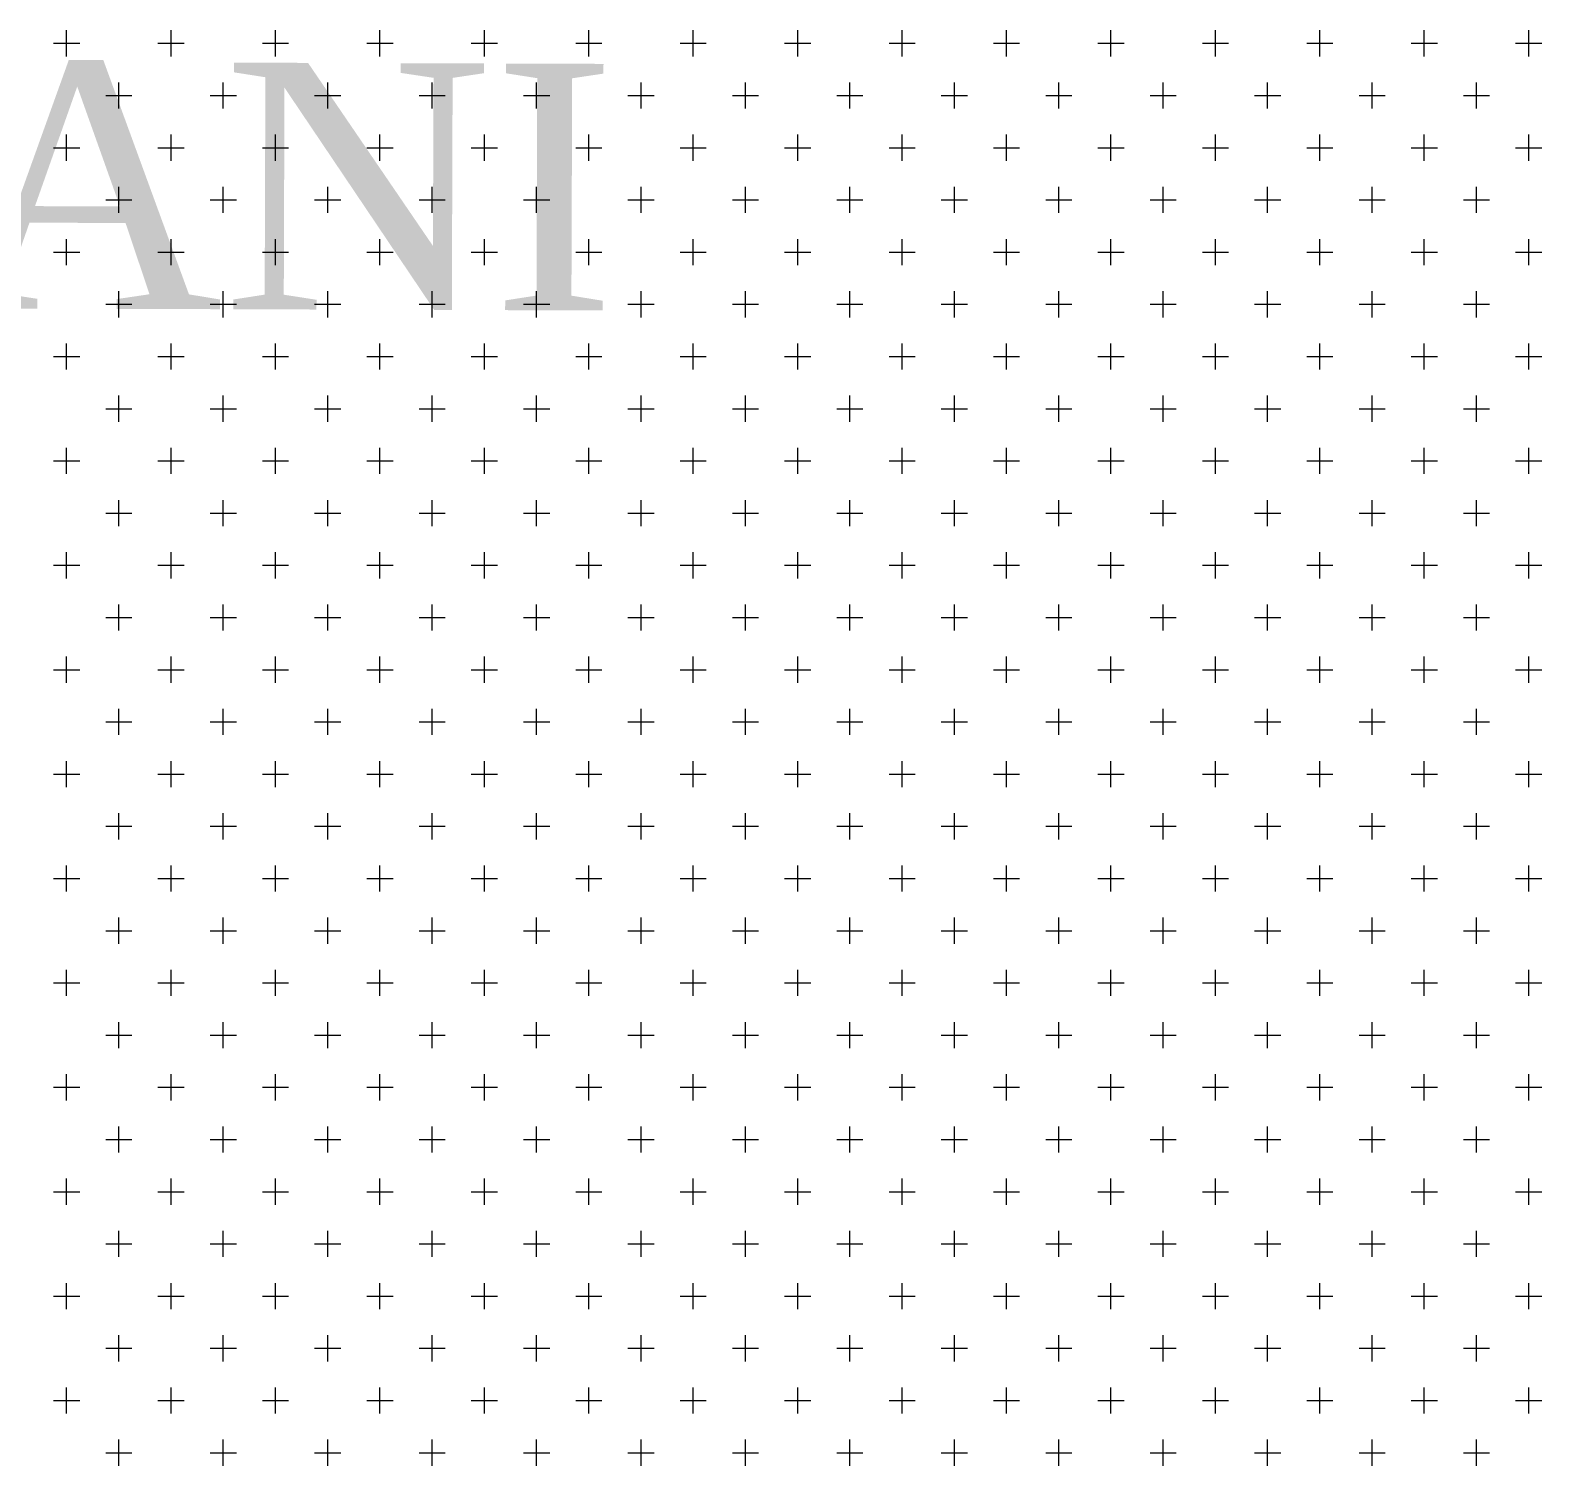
# Model space of a CAD drawing. Header units: metres. Extents: x 476631 to 477421, y 4483749 to 4484052.
# Drawn here: x 477300.64 to 477319.02, y 4484016.78 to 4484034.24 of the extents above; entities that cross this region are included whole.
import ezdxf

# ---------------------------------------------------------------- set-up
doc = ezdxf.new("R2010")
doc.units = ezdxf.units.M
doc.layers.add('PL_İDARİ_TESİS', color=163, linetype='Continuous', lineweight=0)
doc.layers.add('SM_SEMBOL', color=18, linetype='Continuous', lineweight=0)
doc.styles.get("Standard").update_dxf_attribs({"font": 'TimesNewRoman.ttf'})

msp = doc.modelspace()

# ---------------------------------------------------------------- linework, layer by layer
at = {"layer": 'PL_İDARİ_TESİS', "color": 5, "linetype": 'Continuous'}
for p, q in [((477301.084, 4484033.926), (477301.084, 4484034.244)), ((477302.354, 4484033.926), (477302.354, 4484034.244)), ((477303.624, 4484033.926), (477303.624, 4484034.244)), ((477304.894, 4484033.926), (477304.894, 4484034.244)), ((477306.164, 4484033.926), (477306.164, 4484034.244)), ((477307.434, 4484033.926), (477307.434, 4484034.244)), ((477308.704, 4484033.926), (477308.704, 4484034.244)), ((477309.974, 4484033.926), (477309.974, 4484034.244)), ((477311.244, 4484033.926), (477311.244, 4484034.244)), ((477312.514, 4484033.926), (477312.514, 4484034.244)), ((477313.784, 4484033.926), (477313.784, 4484034.244)), ((477315.054, 4484033.926), (477315.054, 4484034.244)), ((477316.324, 4484033.926), (477316.324, 4484034.244)), ((477317.594, 4484033.926), (477317.594, 4484034.244)), ((477318.864, 4484033.926), (477318.864, 4484034.244)), ((477300.925, 4484034.085), (477301.243, 4484034.085)), ((477302.195, 4484034.085), (477302.513, 4484034.085)), ((477303.465, 4484034.085), (477303.783, 4484034.085)), ((477304.735, 4484034.085), (477305.053, 4484034.085)), ((477306.005, 4484034.085), (477306.323, 4484034.085)), ((477307.275, 4484034.085), (477307.593, 4484034.085)), ((477308.545, 4484034.085), (477308.863, 4484034.085)), ((477309.815, 4484034.085), (477310.133, 4484034.085)), ((477311.085, 4484034.085), (477311.403, 4484034.085)), ((477312.355, 4484034.085), (477312.673, 4484034.085)), ((477313.625, 4484034.085), (477313.943, 4484034.085)), ((477314.895, 4484034.085), (477315.213, 4484034.085)), ((477316.165, 4484034.085), (477316.483, 4484034.085)), ((477317.435, 4484034.085), (477317.753, 4484034.085)), ((477318.705, 4484034.085), (477319.023, 4484034.085)), ((477301.719, 4484033.291), (477301.719, 4484033.609)), ((477302.989, 4484033.291), (477302.989, 4484033.609)), ((477304.259, 4484033.291), (477304.259, 4484033.609)), ((477305.529, 4484033.291), (477305.529, 4484033.609)), ((477306.799, 4484033.291), (477306.799, 4484033.609)), ((477308.069, 4484033.291), (477308.069, 4484033.609)), ((477309.339, 4484033.291), (477309.339, 4484033.609)), ((477310.609, 4484033.291), (477310.609, 4484033.609)), ((477311.879, 4484033.291), (477311.879, 4484033.609)), ((477313.149, 4484033.291), (477313.149, 4484033.609)), ((477314.419, 4484033.291), (477314.419, 4484033.609)), ((477315.689, 4484033.291), (477315.689, 4484033.609)), ((477316.959, 4484033.291), (477316.959, 4484033.609)), ((477318.229, 4484033.291), (477318.229, 4484033.609)), ((477301.56, 4484033.45), (477301.878, 4484033.45)), ((477302.83, 4484033.45), (477303.148, 4484033.45)), ((477304.1, 4484033.45), (477304.418, 4484033.45)), ((477305.37, 4484033.45), (477305.688, 4484033.45)), ((477306.64, 4484033.45), (477306.958, 4484033.45)), ((477307.91, 4484033.45), (477308.228, 4484033.45)), ((477309.18, 4484033.45), (477309.498, 4484033.45)), ((477310.45, 4484033.45), (477310.768, 4484033.45)), ((477311.72, 4484033.45), (477312.038, 4484033.45)), ((477312.99, 4484033.45), (477313.308, 4484033.45)), ((477314.26, 4484033.45), (477314.578, 4484033.45)), ((477315.53, 4484033.45), (477315.848, 4484033.45)), ((477316.8, 4484033.45), (477317.118, 4484033.45)), ((477318.07, 4484033.45), (477318.388, 4484033.45)), ((477300.925, 4484032.815), (477301.243, 4484032.815)), ((477301.084, 4484032.656), (477301.084, 4484032.974)), ((477302.195, 4484032.815), (477302.513, 4484032.815)), ((477302.354, 4484032.656), (477302.354, 4484032.974)), ((477303.465, 4484032.815), (477303.783, 4484032.815)), ((477303.624, 4484032.656), (477303.624, 4484032.974)), ((477304.735, 4484032.815), (477305.053, 4484032.815)), ((477304.894, 4484032.656), (477304.894, 4484032.974)), ((477306.005, 4484032.815), (477306.323, 4484032.815)), ((477306.164, 4484032.656), (477306.164, 4484032.974)), ((477307.275, 4484032.815), (477307.593, 4484032.815)), ((477307.434, 4484032.656), (477307.434, 4484032.974)), ((477308.545, 4484032.815), (477308.863, 4484032.815)), ((477308.704, 4484032.656), (477308.704, 4484032.974)), ((477309.815, 4484032.815), (477310.133, 4484032.815)), ((477309.974, 4484032.656), (477309.974, 4484032.974)), ((477311.085, 4484032.815), (477311.403, 4484032.815)), ((477311.244, 4484032.656), (477311.244, 4484032.974)), ((477312.355, 4484032.815), (477312.673, 4484032.815)), ((477312.514, 4484032.656), (477312.514, 4484032.974)), ((477313.625, 4484032.815), (477313.943, 4484032.815)), ((477313.784, 4484032.656), (477313.784, 4484032.974)), ((477314.895, 4484032.815), (477315.213, 4484032.815)), ((477315.054, 4484032.656), (477315.054, 4484032.974)), ((477316.165, 4484032.815), (477316.483, 4484032.815)), ((477316.324, 4484032.656), (477316.324, 4484032.974)), ((477317.435, 4484032.815), (477317.753, 4484032.815)), ((477317.594, 4484032.656), (477317.594, 4484032.974)), ((477318.705, 4484032.815), (477319.023, 4484032.815)), ((477318.864, 4484032.656), (477318.864, 4484032.974)), ((477301.719, 4484032.021), (477301.719, 4484032.339)), ((477302.989, 4484032.021), (477302.989, 4484032.339)), ((477304.259, 4484032.021), (477304.259, 4484032.339)), ((477305.529, 4484032.021), (477305.529, 4484032.339)), ((477306.799, 4484032.021), (477306.799, 4484032.339)), ((477308.069, 4484032.021), (477308.069, 4484032.339)), ((477309.339, 4484032.021), (477309.339, 4484032.339)), ((477310.609, 4484032.021), (477310.609, 4484032.339)), ((477311.879, 4484032.021), (477311.879, 4484032.339)), ((477313.149, 4484032.021), (477313.149, 4484032.339)), ((477314.419, 4484032.021), (477314.419, 4484032.339)), ((477315.689, 4484032.021), (477315.689, 4484032.339)), ((477316.959, 4484032.021), (477316.959, 4484032.339)), ((477318.229, 4484032.021), (477318.229, 4484032.339)), ((477301.56, 4484032.18), (477301.878, 4484032.18)), ((477302.83, 4484032.18), (477303.148, 4484032.18)), ((477304.1, 4484032.18), (477304.418, 4484032.18)), ((477305.37, 4484032.18), (477305.688, 4484032.18)), ((477306.64, 4484032.18), (477306.958, 4484032.18)), ((477307.91, 4484032.18), (477308.228, 4484032.18)), ((477309.18, 4484032.18), (477309.498, 4484032.18)), ((477310.45, 4484032.18), (477310.768, 4484032.18)), ((477311.72, 4484032.18), (477312.038, 4484032.18)), ((477312.99, 4484032.18), (477313.308, 4484032.18)), ((477314.26, 4484032.18), (477314.578, 4484032.18)), ((477315.53, 4484032.18), (477315.848, 4484032.18)), ((477316.8, 4484032.18), (477317.118, 4484032.18)), ((477318.07, 4484032.18), (477318.388, 4484032.18)), ((477300.925, 4484031.545), (477301.243, 4484031.545)), ((477301.084, 4484031.386), (477301.084, 4484031.704)), ((477302.195, 4484031.545), (477302.513, 4484031.545)), ((477302.354, 4484031.386), (477302.354, 4484031.704)), ((477303.465, 4484031.545), (477303.783, 4484031.545)), ((477303.624, 4484031.386), (477303.624, 4484031.704)), ((477304.735, 4484031.545), (477305.053, 4484031.545)), ((477304.894, 4484031.386), (477304.894, 4484031.704)), ((477306.005, 4484031.545), (477306.323, 4484031.545)), ((477306.164, 4484031.386), (477306.164, 4484031.704)), ((477307.275, 4484031.545), (477307.593, 4484031.545)), ((477307.434, 4484031.386), (477307.434, 4484031.704)), ((477308.545, 4484031.545), (477308.863, 4484031.545)), ((477308.704, 4484031.386), (477308.704, 4484031.704)), ((477309.815, 4484031.545), (477310.133, 4484031.545)), ((477309.974, 4484031.386), (477309.974, 4484031.704)), ((477311.085, 4484031.545), (477311.403, 4484031.545)), ((477311.244, 4484031.386), (477311.244, 4484031.704)), ((477312.355, 4484031.545), (477312.673, 4484031.545)), ((477312.514, 4484031.386), (477312.514, 4484031.704)), ((477313.625, 4484031.545), (477313.943, 4484031.545)), ((477313.784, 4484031.386), (477313.784, 4484031.704)), ((477314.895, 4484031.545), (477315.213, 4484031.545)), ((477315.054, 4484031.386), (477315.054, 4484031.704)), ((477316.165, 4484031.545), (477316.483, 4484031.545)), ((477316.324, 4484031.386), (477316.324, 4484031.704)), ((477317.435, 4484031.545), (477317.753, 4484031.545)), ((477317.594, 4484031.386), (477317.594, 4484031.704)), ((477318.705, 4484031.545), (477319.023, 4484031.545)), ((477318.864, 4484031.386), (477318.864, 4484031.704)), ((477301.719, 4484030.751), (477301.719, 4484031.069)), ((477302.989, 4484030.751), (477302.989, 4484031.069)), ((477304.259, 4484030.751), (477304.259, 4484031.069)), ((477305.529, 4484030.751), (477305.529, 4484031.069)), ((477306.799, 4484030.751), (477306.799, 4484031.069)), ((477308.069, 4484030.751), (477308.069, 4484031.069)), ((477309.339, 4484030.751), (477309.339, 4484031.069)), ((477310.609, 4484030.751), (477310.609, 4484031.069)), ((477311.879, 4484030.751), (477311.879, 4484031.069)), ((477313.149, 4484030.751), (477313.149, 4484031.069)), ((477314.419, 4484030.751), (477314.419, 4484031.069)), ((477315.689, 4484030.751), (477315.689, 4484031.069)), ((477316.959, 4484030.751), (477316.959, 4484031.069)), ((477318.229, 4484030.751), (477318.229, 4484031.069)), ((477301.56, 4484030.91), (477301.878, 4484030.91)), ((477302.83, 4484030.91), (477303.148, 4484030.91)), ((477304.1, 4484030.91), (477304.418, 4484030.91)), ((477305.37, 4484030.91), (477305.688, 4484030.91)), ((477306.64, 4484030.91), (477306.958, 4484030.91)), ((477307.91, 4484030.91), (477308.228, 4484030.91)), ((477309.18, 4484030.91), (477309.498, 4484030.91)), ((477310.45, 4484030.91), (477310.768, 4484030.91)), ((477311.72, 4484030.91), (477312.038, 4484030.91)), ((477312.99, 4484030.91), (477313.308, 4484030.91)), ((477314.26, 4484030.91), (477314.578, 4484030.91)), ((477315.53, 4484030.91), (477315.848, 4484030.91)), ((477316.8, 4484030.91), (477317.118, 4484030.91)), ((477318.07, 4484030.91), (477318.388, 4484030.91)), ((477301.084, 4484030.116), (477301.084, 4484030.434)), ((477302.354, 4484030.116), (477302.354, 4484030.434)), ((477303.624, 4484030.116), (477303.624, 4484030.434)), ((477304.894, 4484030.116), (477304.894, 4484030.434)), ((477306.164, 4484030.116), (477306.164, 4484030.434)), ((477307.434, 4484030.116), (477307.434, 4484030.434)), ((477308.704, 4484030.116), (477308.704, 4484030.434)), ((477309.974, 4484030.116), (477309.974, 4484030.434)), ((477311.244, 4484030.116), (477311.244, 4484030.434)), ((477312.514, 4484030.116), (477312.514, 4484030.434)), ((477313.784, 4484030.116), (477313.784, 4484030.434)), ((477315.054, 4484030.116), (477315.054, 4484030.434)), ((477316.324, 4484030.116), (477316.324, 4484030.434)), ((477317.594, 4484030.116), (477317.594, 4484030.434)), ((477318.864, 4484030.116), (477318.864, 4484030.434)), ((477300.925, 4484030.275), (477301.243, 4484030.275)), ((477302.195, 4484030.275), (477302.513, 4484030.275)), ((477303.465, 4484030.275), (477303.783, 4484030.275)), ((477304.735, 4484030.275), (477305.053, 4484030.275)), ((477306.005, 4484030.275), (477306.323, 4484030.275)), ((477307.275, 4484030.275), (477307.593, 4484030.275)), ((477308.545, 4484030.275), (477308.863, 4484030.275)), ((477309.815, 4484030.275), (477310.133, 4484030.275)), ((477311.085, 4484030.275), (477311.403, 4484030.275)), ((477312.355, 4484030.275), (477312.673, 4484030.275)), ((477313.625, 4484030.275), (477313.943, 4484030.275)), ((477314.895, 4484030.275), (477315.213, 4484030.275)), ((477316.165, 4484030.275), (477316.483, 4484030.275)), ((477317.435, 4484030.275), (477317.753, 4484030.275)), ((477318.705, 4484030.275), (477319.023, 4484030.275)), ((477301.719, 4484029.481), (477301.719, 4484029.799)), ((477302.989, 4484029.481), (477302.989, 4484029.799)), ((477304.259, 4484029.481), (477304.259, 4484029.799)), ((477305.529, 4484029.481), (477305.529, 4484029.799)), ((477306.799, 4484029.481), (477306.799, 4484029.799)), ((477308.069, 4484029.481), (477308.069, 4484029.799)), ((477309.339, 4484029.481), (477309.339, 4484029.799)), ((477310.609, 4484029.481), (477310.609, 4484029.799)), ((477311.879, 4484029.481), (477311.879, 4484029.799)), ((477313.149, 4484029.481), (477313.149, 4484029.799)), ((477314.419, 4484029.481), (477314.419, 4484029.799)), ((477315.689, 4484029.481), (477315.689, 4484029.799)), ((477316.959, 4484029.481), (477316.959, 4484029.799)), ((477318.229, 4484029.481), (477318.229, 4484029.799)), ((477301.56, 4484029.64), (477301.878, 4484029.64)), ((477302.83, 4484029.64), (477303.148, 4484029.64)), ((477304.1, 4484029.64), (477304.418, 4484029.64)), ((477305.37, 4484029.64), (477305.688, 4484029.64)), ((477306.64, 4484029.64), (477306.958, 4484029.64)), ((477307.91, 4484029.64), (477308.228, 4484029.64)), ((477309.18, 4484029.64), (477309.498, 4484029.64)), ((477310.45, 4484029.64), (477310.768, 4484029.64)), ((477311.72, 4484029.64), (477312.038, 4484029.64)), ((477312.99, 4484029.64), (477313.308, 4484029.64)), ((477314.26, 4484029.64), (477314.578, 4484029.64)), ((477315.53, 4484029.64), (477315.848, 4484029.64)), ((477316.8, 4484029.64), (477317.118, 4484029.64)), ((477318.07, 4484029.64), (477318.388, 4484029.64)), ((477301.084, 4484028.846), (477301.084, 4484029.164)), ((477302.354, 4484028.846), (477302.354, 4484029.164)), ((477303.624, 4484028.846), (477303.624, 4484029.164)), ((477304.894, 4484028.846), (477304.894, 4484029.164)), ((477306.164, 4484028.846), (477306.164, 4484029.164)), ((477307.434, 4484028.846), (477307.434, 4484029.164)), ((477308.704, 4484028.846), (477308.704, 4484029.164)), ((477309.974, 4484028.846), (477309.974, 4484029.164)), ((477311.244, 4484028.846), (477311.244, 4484029.164)), ((477312.514, 4484028.846), (477312.514, 4484029.164)), ((477313.784, 4484028.846), (477313.784, 4484029.164)), ((477315.054, 4484028.846), (477315.054, 4484029.164)), ((477316.324, 4484028.846), (477316.324, 4484029.164)), ((477317.594, 4484028.846), (477317.594, 4484029.164)), ((477318.864, 4484028.846), (477318.864, 4484029.164)), ((477300.925, 4484029.005), (477301.243, 4484029.005)), ((477302.195, 4484029.005), (477302.513, 4484029.005)), ((477303.465, 4484029.005), (477303.783, 4484029.005)), ((477304.735, 4484029.005), (477305.053, 4484029.005)), ((477306.005, 4484029.005), (477306.323, 4484029.005)), ((477307.275, 4484029.005), (477307.593, 4484029.005)), ((477308.545, 4484029.005), (477308.863, 4484029.005)), ((477309.815, 4484029.005), (477310.133, 4484029.005)), ((477311.085, 4484029.005), (477311.403, 4484029.005)), ((477312.355, 4484029.005), (477312.673, 4484029.005)), ((477313.625, 4484029.005), (477313.943, 4484029.005)), ((477314.895, 4484029.005), (477315.213, 4484029.005)), ((477316.165, 4484029.005), (477316.483, 4484029.005)), ((477317.435, 4484029.005), (477317.753, 4484029.005)), ((477318.705, 4484029.005), (477319.023, 4484029.005)), ((477301.719, 4484028.211), (477301.719, 4484028.529)), ((477302.989, 4484028.211), (477302.989, 4484028.529)), ((477304.259, 4484028.211), (477304.259, 4484028.529)), ((477305.529, 4484028.211), (477305.529, 4484028.529)), ((477306.799, 4484028.211), (477306.799, 4484028.529)), ((477308.069, 4484028.211), (477308.069, 4484028.529)), ((477309.339, 4484028.211), (477309.339, 4484028.529)), ((477310.609, 4484028.211), (477310.609, 4484028.529)), ((477311.879, 4484028.211), (477311.879, 4484028.529)), ((477313.149, 4484028.211), (477313.149, 4484028.529)), ((477314.419, 4484028.211), (477314.419, 4484028.529)), ((477315.689, 4484028.211), (477315.689, 4484028.529)), ((477316.959, 4484028.211), (477316.959, 4484028.529)), ((477318.229, 4484028.211), (477318.229, 4484028.529)), ((477301.56, 4484028.37), (477301.878, 4484028.37)), ((477302.83, 4484028.37), (477303.148, 4484028.37)), ((477304.1, 4484028.37), (477304.418, 4484028.37)), ((477305.37, 4484028.37), (477305.688, 4484028.37)), ((477306.64, 4484028.37), (477306.958, 4484028.37)), ((477307.91, 4484028.37), (477308.228, 4484028.37)), ((477309.18, 4484028.37), (477309.498, 4484028.37)), ((477310.45, 4484028.37), (477310.768, 4484028.37)), ((477311.72, 4484028.37), (477312.038, 4484028.37)), ((477312.99, 4484028.37), (477313.308, 4484028.37)), ((477314.26, 4484028.37), (477314.578, 4484028.37)), ((477315.53, 4484028.37), (477315.848, 4484028.37)), ((477316.8, 4484028.37), (477317.118, 4484028.37)), ((477318.07, 4484028.37), (477318.388, 4484028.37)), ((477301.084, 4484027.576), (477301.084, 4484027.894)), ((477302.354, 4484027.576), (477302.354, 4484027.894)), ((477303.624, 4484027.576), (477303.624, 4484027.894)), ((477304.894, 4484027.576), (477304.894, 4484027.894)), ((477306.164, 4484027.576), (477306.164, 4484027.894)), ((477307.434, 4484027.576), (477307.434, 4484027.894)), ((477308.704, 4484027.576), (477308.704, 4484027.894)), ((477309.974, 4484027.576), (477309.974, 4484027.894)), ((477311.244, 4484027.576), (477311.244, 4484027.894)), ((477312.514, 4484027.576), (477312.514, 4484027.894)), ((477313.784, 4484027.576), (477313.784, 4484027.894)), ((477315.054, 4484027.576), (477315.054, 4484027.894)), ((477316.324, 4484027.576), (477316.324, 4484027.894)), ((477317.594, 4484027.576), (477317.594, 4484027.894)), ((477318.864, 4484027.576), (477318.864, 4484027.894)), ((477300.925, 4484027.735), (477301.243, 4484027.735)), ((477302.195, 4484027.735), (477302.513, 4484027.735)), ((477303.465, 4484027.735), (477303.783, 4484027.735)), ((477304.735, 4484027.735), (477305.053, 4484027.735)), ((477306.005, 4484027.735), (477306.323, 4484027.735)), ((477307.275, 4484027.735), (477307.593, 4484027.735)), ((477308.545, 4484027.735), (477308.863, 4484027.735)), ((477309.815, 4484027.735), (477310.133, 4484027.735)), ((477311.085, 4484027.735), (477311.403, 4484027.735)), ((477312.355, 4484027.735), (477312.673, 4484027.735)), ((477313.625, 4484027.735), (477313.943, 4484027.735)), ((477314.895, 4484027.735), (477315.213, 4484027.735)), ((477316.165, 4484027.735), (477316.483, 4484027.735)), ((477317.435, 4484027.735), (477317.753, 4484027.735)), ((477318.705, 4484027.735), (477319.023, 4484027.735)), ((477301.719, 4484026.941), (477301.719, 4484027.259)), ((477302.989, 4484026.941), (477302.989, 4484027.259)), ((477304.259, 4484026.941), (477304.259, 4484027.259)), ((477305.529, 4484026.941), (477305.529, 4484027.259)), ((477306.799, 4484026.941), (477306.799, 4484027.259)), ((477308.069, 4484026.941), (477308.069, 4484027.259)), ((477309.339, 4484026.941), (477309.339, 4484027.259)), ((477310.609, 4484026.941), (477310.609, 4484027.259)), ((477311.879, 4484026.941), (477311.879, 4484027.259)), ((477313.149, 4484026.941), (477313.149, 4484027.259)), ((477314.419, 4484026.941), (477314.419, 4484027.259)), ((477315.689, 4484026.941), (477315.689, 4484027.259)), ((477316.959, 4484026.941), (477316.959, 4484027.259)), ((477318.229, 4484026.941), (477318.229, 4484027.259)), ((477301.56, 4484027.1), (477301.878, 4484027.1)), ((477302.83, 4484027.1), (477303.148, 4484027.1)), ((477304.1, 4484027.1), (477304.418, 4484027.1)), ((477305.37, 4484027.1), (477305.688, 4484027.1)), ((477306.64, 4484027.1), (477306.958, 4484027.1)), ((477307.91, 4484027.1), (477308.228, 4484027.1)), ((477309.18, 4484027.1), (477309.498, 4484027.1)), ((477310.45, 4484027.1), (477310.768, 4484027.1)), ((477311.72, 4484027.1), (477312.038, 4484027.1)), ((477312.99, 4484027.1), (477313.308, 4484027.1)), ((477314.26, 4484027.1), (477314.578, 4484027.1)), ((477315.53, 4484027.1), (477315.848, 4484027.1)), ((477316.8, 4484027.1), (477317.118, 4484027.1)), ((477318.07, 4484027.1), (477318.388, 4484027.1)), ((477301.084, 4484026.306), (477301.084, 4484026.624)), ((477302.354, 4484026.306), (477302.354, 4484026.624)), ((477303.624, 4484026.306), (477303.624, 4484026.624)), ((477304.894, 4484026.306), (477304.894, 4484026.624)), ((477306.164, 4484026.306), (477306.164, 4484026.624)), ((477307.434, 4484026.306), (477307.434, 4484026.624)), ((477308.704, 4484026.306), (477308.704, 4484026.624)), ((477309.974, 4484026.306), (477309.974, 4484026.624)), ((477311.244, 4484026.306), (477311.244, 4484026.624)), ((477312.514, 4484026.306), (477312.514, 4484026.624)), ((477313.784, 4484026.306), (477313.784, 4484026.624)), ((477315.054, 4484026.306), (477315.054, 4484026.624)), ((477316.324, 4484026.306), (477316.324, 4484026.624)), ((477317.594, 4484026.306), (477317.594, 4484026.624)), ((477318.864, 4484026.306), (477318.864, 4484026.624)), ((477300.925, 4484026.465), (477301.243, 4484026.465)), ((477302.195, 4484026.465), (477302.513, 4484026.465)), ((477303.465, 4484026.465), (477303.783, 4484026.465)), ((477304.735, 4484026.465), (477305.053, 4484026.465)), ((477306.005, 4484026.465), (477306.323, 4484026.465)), ((477307.275, 4484026.465), (477307.593, 4484026.465)), ((477308.545, 4484026.465), (477308.863, 4484026.465)), ((477309.815, 4484026.465), (477310.133, 4484026.465)), ((477311.085, 4484026.465), (477311.403, 4484026.465)), ((477312.355, 4484026.465), (477312.673, 4484026.465)), ((477313.625, 4484026.465), (477313.943, 4484026.465)), ((477314.895, 4484026.465), (477315.213, 4484026.465)), ((477316.165, 4484026.465), (477316.483, 4484026.465)), ((477317.435, 4484026.465), (477317.753, 4484026.465)), ((477318.705, 4484026.465), (477319.023, 4484026.465)), ((477301.56, 4484025.83), (477301.878, 4484025.83)), ((477301.719, 4484025.671), (477301.719, 4484025.989)), ((477302.83, 4484025.83), (477303.148, 4484025.83)), ((477302.989, 4484025.671), (477302.989, 4484025.989)), ((477304.1, 4484025.83), (477304.418, 4484025.83)), ((477304.259, 4484025.671), (477304.259, 4484025.989)), ((477305.37, 4484025.83), (477305.688, 4484025.83)), ((477305.529, 4484025.671), (477305.529, 4484025.989)), ((477306.64, 4484025.83), (477306.958, 4484025.83)), ((477306.799, 4484025.671), (477306.799, 4484025.989)), ((477307.91, 4484025.83), (477308.228, 4484025.83)), ((477308.069, 4484025.671), (477308.069, 4484025.989)), ((477309.18, 4484025.83), (477309.498, 4484025.83)), ((477309.339, 4484025.671), (477309.339, 4484025.989)), ((477310.45, 4484025.83), (477310.768, 4484025.83)), ((477310.609, 4484025.671), (477310.609, 4484025.989)), ((477311.72, 4484025.83), (477312.038, 4484025.83)), ((477311.879, 4484025.671), (477311.879, 4484025.989)), ((477312.99, 4484025.83), (477313.308, 4484025.83)), ((477313.149, 4484025.671), (477313.149, 4484025.989)), ((477314.26, 4484025.83), (477314.578, 4484025.83)), ((477314.419, 4484025.671), (477314.419, 4484025.989)), ((477315.53, 4484025.83), (477315.848, 4484025.83)), ((477315.689, 4484025.671), (477315.689, 4484025.989)), ((477316.8, 4484025.83), (477317.118, 4484025.83)), ((477316.959, 4484025.671), (477316.959, 4484025.989)), ((477318.07, 4484025.83), (477318.388, 4484025.83)), ((477318.229, 4484025.671), (477318.229, 4484025.989)), ((477301.084, 4484025.036), (477301.084, 4484025.354)), ((477302.354, 4484025.036), (477302.354, 4484025.354)), ((477303.624, 4484025.036), (477303.624, 4484025.354)), ((477304.894, 4484025.036), (477304.894, 4484025.354)), ((477306.164, 4484025.036), (477306.164, 4484025.354)), ((477307.434, 4484025.036), (477307.434, 4484025.354)), ((477308.704, 4484025.036), (477308.704, 4484025.354)), ((477309.974, 4484025.036), (477309.974, 4484025.354)), ((477311.244, 4484025.036), (477311.244, 4484025.354)), ((477312.514, 4484025.036), (477312.514, 4484025.354)), ((477313.784, 4484025.036), (477313.784, 4484025.354)), ((477315.054, 4484025.036), (477315.054, 4484025.354)), ((477316.324, 4484025.036), (477316.324, 4484025.354)), ((477317.594, 4484025.036), (477317.594, 4484025.354)), ((477318.864, 4484025.036), (477318.864, 4484025.354)), ((477300.925, 4484025.195), (477301.243, 4484025.195)), ((477302.195, 4484025.195), (477302.513, 4484025.195)), ((477303.465, 4484025.195), (477303.783, 4484025.195)), ((477304.735, 4484025.195), (477305.053, 4484025.195)), ((477306.005, 4484025.195), (477306.323, 4484025.195)), ((477307.275, 4484025.195), (477307.593, 4484025.195)), ((477308.545, 4484025.195), (477308.863, 4484025.195)), ((477309.815, 4484025.195), (477310.133, 4484025.195)), ((477311.085, 4484025.195), (477311.403, 4484025.195)), ((477312.355, 4484025.195), (477312.673, 4484025.195)), ((477313.625, 4484025.195), (477313.943, 4484025.195)), ((477314.895, 4484025.195), (477315.213, 4484025.195)), ((477316.165, 4484025.195), (477316.483, 4484025.195)), ((477317.435, 4484025.195), (477317.753, 4484025.195)), ((477318.705, 4484025.195), (477319.023, 4484025.195)), ((477301.56, 4484024.56), (477301.878, 4484024.56)), ((477301.719, 4484024.401), (477301.719, 4484024.719)), ((477302.83, 4484024.56), (477303.148, 4484024.56)), ((477302.989, 4484024.401), (477302.989, 4484024.719)), ((477304.1, 4484024.56), (477304.418, 4484024.56)), ((477304.259, 4484024.401), (477304.259, 4484024.719)), ((477305.37, 4484024.56), (477305.688, 4484024.56)), ((477305.529, 4484024.401), (477305.529, 4484024.719)), ((477306.64, 4484024.56), (477306.958, 4484024.56)), ((477306.799, 4484024.401), (477306.799, 4484024.719)), ((477307.91, 4484024.56), (477308.228, 4484024.56)), ((477308.069, 4484024.401), (477308.069, 4484024.719)), ((477309.18, 4484024.56), (477309.498, 4484024.56)), ((477309.339, 4484024.401), (477309.339, 4484024.719)), ((477310.45, 4484024.56), (477310.768, 4484024.56)), ((477310.609, 4484024.401), (477310.609, 4484024.719)), ((477311.72, 4484024.56), (477312.038, 4484024.56)), ((477311.879, 4484024.401), (477311.879, 4484024.719)), ((477312.99, 4484024.56), (477313.308, 4484024.56)), ((477313.149, 4484024.401), (477313.149, 4484024.719)), ((477314.26, 4484024.56), (477314.578, 4484024.56)), ((477314.419, 4484024.401), (477314.419, 4484024.719)), ((477315.53, 4484024.56), (477315.848, 4484024.56)), ((477315.689, 4484024.401), (477315.689, 4484024.719)), ((477316.8, 4484024.56), (477317.118, 4484024.56)), ((477316.959, 4484024.401), (477316.959, 4484024.719)), ((477318.07, 4484024.56), (477318.388, 4484024.56)), ((477318.229, 4484024.401), (477318.229, 4484024.719)), ((477301.084, 4484023.766), (477301.084, 4484024.084)), ((477302.354, 4484023.766), (477302.354, 4484024.084)), ((477303.624, 4484023.766), (477303.624, 4484024.084)), ((477304.894, 4484023.766), (477304.894, 4484024.084)), ((477306.164, 4484023.766), (477306.164, 4484024.084)), ((477307.434, 4484023.766), (477307.434, 4484024.084)), ((477308.704, 4484023.766), (477308.704, 4484024.084)), ((477309.974, 4484023.766), (477309.974, 4484024.084)), ((477311.244, 4484023.766), (477311.244, 4484024.084)), ((477312.514, 4484023.766), (477312.514, 4484024.084)), ((477313.784, 4484023.766), (477313.784, 4484024.084)), ((477315.054, 4484023.766), (477315.054, 4484024.084)), ((477316.324, 4484023.766), (477316.324, 4484024.084)), ((477317.594, 4484023.766), (477317.594, 4484024.084)), ((477318.864, 4484023.766), (477318.864, 4484024.084)), ((477300.925, 4484023.925), (477301.243, 4484023.925)), ((477302.195, 4484023.925), (477302.513, 4484023.925)), ((477303.465, 4484023.925), (477303.783, 4484023.925)), ((477304.735, 4484023.925), (477305.053, 4484023.925)), ((477306.005, 4484023.925), (477306.323, 4484023.925)), ((477307.275, 4484023.925), (477307.593, 4484023.925)), ((477308.545, 4484023.925), (477308.863, 4484023.925)), ((477309.815, 4484023.925), (477310.133, 4484023.925)), ((477311.085, 4484023.925), (477311.403, 4484023.925)), ((477312.355, 4484023.925), (477312.673, 4484023.925)), ((477313.625, 4484023.925), (477313.943, 4484023.925)), ((477314.895, 4484023.925), (477315.213, 4484023.925)), ((477316.165, 4484023.925), (477316.483, 4484023.925)), ((477317.435, 4484023.925), (477317.753, 4484023.925)), ((477318.705, 4484023.925), (477319.023, 4484023.925)), ((477301.719, 4484023.131), (477301.719, 4484023.449)), ((477302.989, 4484023.131), (477302.989, 4484023.449)), ((477304.259, 4484023.131), (477304.259, 4484023.449)), ((477305.529, 4484023.131), (477305.529, 4484023.449)), ((477306.799, 4484023.131), (477306.799, 4484023.449)), ((477308.069, 4484023.131), (477308.069, 4484023.449)), ((477309.339, 4484023.131), (477309.339, 4484023.449)), ((477310.609, 4484023.131), (477310.609, 4484023.449)), ((477311.879, 4484023.131), (477311.879, 4484023.449)), ((477313.149, 4484023.131), (477313.149, 4484023.449)), ((477314.419, 4484023.131), (477314.419, 4484023.449)), ((477315.689, 4484023.131), (477315.689, 4484023.449)), ((477316.959, 4484023.131), (477316.959, 4484023.449)), ((477318.229, 4484023.131), (477318.229, 4484023.449)), ((477301.56, 4484023.29), (477301.878, 4484023.29)), ((477302.83, 4484023.29), (477303.148, 4484023.29)), ((477304.1, 4484023.29), (477304.418, 4484023.29)), ((477305.37, 4484023.29), (477305.688, 4484023.29)), ((477306.64, 4484023.29), (477306.958, 4484023.29)), ((477307.91, 4484023.29), (477308.228, 4484023.29)), ((477309.18, 4484023.29), (477309.498, 4484023.29)), ((477310.45, 4484023.29), (477310.768, 4484023.29)), ((477311.72, 4484023.29), (477312.038, 4484023.29)), ((477312.99, 4484023.29), (477313.308, 4484023.29)), ((477314.26, 4484023.29), (477314.578, 4484023.29)), ((477315.53, 4484023.29), (477315.848, 4484023.29)), ((477316.8, 4484023.29), (477317.118, 4484023.29)), ((477318.07, 4484023.29), (477318.388, 4484023.29)), ((477301.084, 4484022.496), (477301.084, 4484022.814)), ((477302.354, 4484022.496), (477302.354, 4484022.814)), ((477303.624, 4484022.496), (477303.624, 4484022.814)), ((477304.894, 4484022.496), (477304.894, 4484022.814)), ((477306.164, 4484022.496), (477306.164, 4484022.814)), ((477307.434, 4484022.496), (477307.434, 4484022.814)), ((477308.704, 4484022.496), (477308.704, 4484022.814)), ((477309.974, 4484022.496), (477309.974, 4484022.814)), ((477311.244, 4484022.496), (477311.244, 4484022.814)), ((477312.514, 4484022.496), (477312.514, 4484022.814)), ((477313.784, 4484022.496), (477313.784, 4484022.814)), ((477315.054, 4484022.496), (477315.054, 4484022.814)), ((477316.324, 4484022.496), (477316.324, 4484022.814)), ((477317.594, 4484022.496), (477317.594, 4484022.814)), ((477318.864, 4484022.496), (477318.864, 4484022.814)), ((477300.925, 4484022.655), (477301.243, 4484022.655)), ((477302.195, 4484022.655), (477302.513, 4484022.655)), ((477303.465, 4484022.655), (477303.783, 4484022.655)), ((477304.735, 4484022.655), (477305.053, 4484022.655)), ((477306.005, 4484022.655), (477306.323, 4484022.655)), ((477307.275, 4484022.655), (477307.593, 4484022.655)), ((477308.545, 4484022.655), (477308.863, 4484022.655)), ((477309.815, 4484022.655), (477310.133, 4484022.655)), ((477311.085, 4484022.655), (477311.403, 4484022.655)), ((477312.355, 4484022.655), (477312.673, 4484022.655)), ((477313.625, 4484022.655), (477313.943, 4484022.655)), ((477314.895, 4484022.655), (477315.213, 4484022.655)), ((477316.165, 4484022.655), (477316.483, 4484022.655)), ((477317.435, 4484022.655), (477317.753, 4484022.655)), ((477318.705, 4484022.655), (477319.023, 4484022.655)), ((477301.719, 4484021.861), (477301.719, 4484022.179)), ((477302.989, 4484021.861), (477302.989, 4484022.179)), ((477304.259, 4484021.861), (477304.259, 4484022.179)), ((477305.529, 4484021.861), (477305.529, 4484022.179)), ((477306.799, 4484021.861), (477306.799, 4484022.179)), ((477308.069, 4484021.861), (477308.069, 4484022.179)), ((477309.339, 4484021.861), (477309.339, 4484022.179)), ((477310.609, 4484021.861), (477310.609, 4484022.179)), ((477311.879, 4484021.861), (477311.879, 4484022.179)), ((477313.149, 4484021.861), (477313.149, 4484022.179)), ((477314.419, 4484021.861), (477314.419, 4484022.179)), ((477315.689, 4484021.861), (477315.689, 4484022.179)), ((477316.959, 4484021.861), (477316.959, 4484022.179)), ((477318.229, 4484021.861), (477318.229, 4484022.179)), ((477301.56, 4484022.02), (477301.878, 4484022.02)), ((477302.83, 4484022.02), (477303.148, 4484022.02)), ((477304.1, 4484022.02), (477304.418, 4484022.02)), ((477305.37, 4484022.02), (477305.688, 4484022.02)), ((477306.64, 4484022.02), (477306.958, 4484022.02)), ((477307.91, 4484022.02), (477308.228, 4484022.02)), ((477309.18, 4484022.02), (477309.498, 4484022.02)), ((477310.45, 4484022.02), (477310.768, 4484022.02)), ((477311.72, 4484022.02), (477312.038, 4484022.02)), ((477312.99, 4484022.02), (477313.308, 4484022.02)), ((477314.26, 4484022.02), (477314.578, 4484022.02)), ((477315.53, 4484022.02), (477315.848, 4484022.02)), ((477316.8, 4484022.02), (477317.118, 4484022.02)), ((477318.07, 4484022.02), (477318.388, 4484022.02)), ((477301.084, 4484021.226), (477301.084, 4484021.544)), ((477302.354, 4484021.226), (477302.354, 4484021.544)), ((477303.624, 4484021.226), (477303.624, 4484021.544)), ((477304.894, 4484021.226), (477304.894, 4484021.544)), ((477306.164, 4484021.226), (477306.164, 4484021.544)), ((477307.434, 4484021.226), (477307.434, 4484021.544)), ((477308.704, 4484021.226), (477308.704, 4484021.544)), ((477309.974, 4484021.226), (477309.974, 4484021.544)), ((477311.244, 4484021.226), (477311.244, 4484021.544)), ((477312.514, 4484021.226), (477312.514, 4484021.544)), ((477313.784, 4484021.226), (477313.784, 4484021.544)), ((477315.054, 4484021.226), (477315.054, 4484021.544)), ((477316.324, 4484021.226), (477316.324, 4484021.544)), ((477317.594, 4484021.226), (477317.594, 4484021.544)), ((477318.864, 4484021.226), (477318.864, 4484021.544)), ((477300.925, 4484021.385), (477301.243, 4484021.385)), ((477302.195, 4484021.385), (477302.513, 4484021.385)), ((477303.465, 4484021.385), (477303.783, 4484021.385)), ((477304.735, 4484021.385), (477305.053, 4484021.385)), ((477306.005, 4484021.385), (477306.323, 4484021.385)), ((477307.275, 4484021.385), (477307.593, 4484021.385)), ((477308.545, 4484021.385), (477308.863, 4484021.385)), ((477309.815, 4484021.385), (477310.133, 4484021.385)), ((477311.085, 4484021.385), (477311.403, 4484021.385)), ((477312.355, 4484021.385), (477312.673, 4484021.385)), ((477313.625, 4484021.385), (477313.943, 4484021.385)), ((477314.895, 4484021.385), (477315.213, 4484021.385)), ((477316.165, 4484021.385), (477316.483, 4484021.385)), ((477317.435, 4484021.385), (477317.753, 4484021.385)), ((477318.705, 4484021.385), (477319.023, 4484021.385)), ((477301.719, 4484020.591), (477301.719, 4484020.909)), ((477302.989, 4484020.591), (477302.989, 4484020.909)), ((477304.259, 4484020.591), (477304.259, 4484020.909)), ((477305.529, 4484020.591), (477305.529, 4484020.909)), ((477306.799, 4484020.591), (477306.799, 4484020.909)), ((477308.069, 4484020.591), (477308.069, 4484020.909)), ((477309.339, 4484020.591), (477309.339, 4484020.909)), ((477310.609, 4484020.591), (477310.609, 4484020.909)), ((477311.879, 4484020.591), (477311.879, 4484020.909)), ((477313.149, 4484020.591), (477313.149, 4484020.909)), ((477314.419, 4484020.591), (477314.419, 4484020.909)), ((477315.689, 4484020.591), (477315.689, 4484020.909)), ((477316.959, 4484020.591), (477316.959, 4484020.909)), ((477318.229, 4484020.591), (477318.229, 4484020.909)), ((477301.56, 4484020.75), (477301.878, 4484020.75)), ((477302.83, 4484020.75), (477303.148, 4484020.75)), ((477304.1, 4484020.75), (477304.418, 4484020.75)), ((477305.37, 4484020.75), (477305.688, 4484020.75)), ((477306.64, 4484020.75), (477306.958, 4484020.75)), ((477307.91, 4484020.75), (477308.228, 4484020.75)), ((477309.18, 4484020.75), (477309.498, 4484020.75)), ((477310.45, 4484020.75), (477310.768, 4484020.75)), ((477311.72, 4484020.75), (477312.038, 4484020.75)), ((477312.99, 4484020.75), (477313.308, 4484020.75)), ((477314.26, 4484020.75), (477314.578, 4484020.75)), ((477315.53, 4484020.75), (477315.848, 4484020.75)), ((477316.8, 4484020.75), (477317.118, 4484020.75)), ((477318.07, 4484020.75), (477318.388, 4484020.75)), ((477301.084, 4484019.956), (477301.084, 4484020.274)), ((477302.354, 4484019.956), (477302.354, 4484020.274)), ((477303.624, 4484019.956), (477303.624, 4484020.274)), ((477304.894, 4484019.956), (477304.894, 4484020.274)), ((477306.164, 4484019.956), (477306.164, 4484020.274)), ((477307.434, 4484019.956), (477307.434, 4484020.274)), ((477308.704, 4484019.956), (477308.704, 4484020.274)), ((477309.974, 4484019.956), (477309.974, 4484020.274)), ((477311.244, 4484019.956), (477311.244, 4484020.274)), ((477312.514, 4484019.956), (477312.514, 4484020.274)), ((477313.784, 4484019.956), (477313.784, 4484020.274)), ((477315.054, 4484019.956), (477315.054, 4484020.274)), ((477316.324, 4484019.956), (477316.324, 4484020.274)), ((477317.594, 4484019.956), (477317.594, 4484020.274)), ((477318.864, 4484019.956), (477318.864, 4484020.274)), ((477300.925, 4484020.115), (477301.243, 4484020.115)), ((477302.195, 4484020.115), (477302.513, 4484020.115)), ((477303.465, 4484020.115), (477303.783, 4484020.115)), ((477304.735, 4484020.115), (477305.053, 4484020.115)), ((477306.005, 4484020.115), (477306.323, 4484020.115)), ((477307.275, 4484020.115), (477307.593, 4484020.115)), ((477308.545, 4484020.115), (477308.863, 4484020.115)), ((477309.815, 4484020.115), (477310.133, 4484020.115)), ((477311.085, 4484020.115), (477311.403, 4484020.115)), ((477312.355, 4484020.115), (477312.673, 4484020.115)), ((477313.625, 4484020.115), (477313.943, 4484020.115)), ((477314.895, 4484020.115), (477315.213, 4484020.115)), ((477316.165, 4484020.115), (477316.483, 4484020.115)), ((477317.435, 4484020.115), (477317.753, 4484020.115)), ((477318.705, 4484020.115), (477319.023, 4484020.115)), ((477301.719, 4484019.321), (477301.719, 4484019.639)), ((477302.989, 4484019.321), (477302.989, 4484019.639)), ((477304.259, 4484019.321), (477304.259, 4484019.639)), ((477305.529, 4484019.321), (477305.529, 4484019.639)), ((477306.799, 4484019.321), (477306.799, 4484019.639)), ((477308.069, 4484019.321), (477308.069, 4484019.639)), ((477309.339, 4484019.321), (477309.339, 4484019.639)), ((477310.609, 4484019.321), (477310.609, 4484019.639)), ((477311.879, 4484019.321), (477311.879, 4484019.639)), ((477313.149, 4484019.321), (477313.149, 4484019.639)), ((477314.419, 4484019.321), (477314.419, 4484019.639)), ((477315.689, 4484019.321), (477315.689, 4484019.639)), ((477316.959, 4484019.321), (477316.959, 4484019.639)), ((477318.229, 4484019.321), (477318.229, 4484019.639)), ((477301.56, 4484019.48), (477301.878, 4484019.48)), ((477302.83, 4484019.48), (477303.148, 4484019.48)), ((477304.1, 4484019.48), (477304.418, 4484019.48)), ((477305.37, 4484019.48), (477305.688, 4484019.48)), ((477306.64, 4484019.48), (477306.958, 4484019.48)), ((477307.91, 4484019.48), (477308.228, 4484019.48)), ((477309.18, 4484019.48), (477309.498, 4484019.48)), ((477310.45, 4484019.48), (477310.768, 4484019.48)), ((477311.72, 4484019.48), (477312.038, 4484019.48)), ((477312.99, 4484019.48), (477313.308, 4484019.48)), ((477314.26, 4484019.48), (477314.578, 4484019.48)), ((477315.53, 4484019.48), (477315.848, 4484019.48)), ((477316.8, 4484019.48), (477317.118, 4484019.48)), ((477318.07, 4484019.48), (477318.388, 4484019.48)), ((477300.925, 4484018.845), (477301.243, 4484018.845)), ((477301.084, 4484018.686), (477301.084, 4484019.004)), ((477302.195, 4484018.845), (477302.513, 4484018.845)), ((477302.354, 4484018.686), (477302.354, 4484019.004)), ((477303.465, 4484018.845), (477303.783, 4484018.845)), ((477303.624, 4484018.686), (477303.624, 4484019.004)), ((477304.735, 4484018.845), (477305.053, 4484018.845)), ((477304.894, 4484018.686), (477304.894, 4484019.004)), ((477306.005, 4484018.845), (477306.323, 4484018.845)), ((477306.164, 4484018.686), (477306.164, 4484019.004)), ((477307.275, 4484018.845), (477307.593, 4484018.845)), ((477307.434, 4484018.686), (477307.434, 4484019.004)), ((477308.545, 4484018.845), (477308.863, 4484018.845)), ((477308.704, 4484018.686), (477308.704, 4484019.004)), ((477309.815, 4484018.845), (477310.133, 4484018.845)), ((477309.974, 4484018.686), (477309.974, 4484019.004)), ((477311.085, 4484018.845), (477311.403, 4484018.845)), ((477311.244, 4484018.686), (477311.244, 4484019.004)), ((477312.355, 4484018.845), (477312.673, 4484018.845)), ((477312.514, 4484018.686), (477312.514, 4484019.004)), ((477313.625, 4484018.845), (477313.943, 4484018.845)), ((477313.784, 4484018.686), (477313.784, 4484019.004)), ((477314.895, 4484018.845), (477315.213, 4484018.845)), ((477315.054, 4484018.686), (477315.054, 4484019.004)), ((477316.165, 4484018.845), (477316.483, 4484018.845)), ((477316.324, 4484018.686), (477316.324, 4484019.004)), ((477317.435, 4484018.845), (477317.753, 4484018.845)), ((477317.594, 4484018.686), (477317.594, 4484019.004)), ((477318.705, 4484018.845), (477319.023, 4484018.845)), ((477318.864, 4484018.686), (477318.864, 4484019.004)), ((477301.719, 4484018.051), (477301.719, 4484018.369)), ((477302.989, 4484018.051), (477302.989, 4484018.369)), ((477304.259, 4484018.051), (477304.259, 4484018.369)), ((477305.529, 4484018.051), (477305.529, 4484018.369)), ((477306.799, 4484018.051), (477306.799, 4484018.369)), ((477308.069, 4484018.051), (477308.069, 4484018.369)), ((477309.339, 4484018.051), (477309.339, 4484018.369)), ((477310.609, 4484018.051), (477310.609, 4484018.369)), ((477311.879, 4484018.051), (477311.879, 4484018.369)), ((477313.149, 4484018.051), (477313.149, 4484018.369)), ((477314.419, 4484018.051), (477314.419, 4484018.369)), ((477315.689, 4484018.051), (477315.689, 4484018.369)), ((477316.959, 4484018.051), (477316.959, 4484018.369)), ((477318.229, 4484018.051), (477318.229, 4484018.369)), ((477301.56, 4484018.21), (477301.878, 4484018.21)), ((477302.83, 4484018.21), (477303.148, 4484018.21)), ((477304.1, 4484018.21), (477304.418, 4484018.21)), ((477305.37, 4484018.21), (477305.688, 4484018.21)), ((477306.64, 4484018.21), (477306.958, 4484018.21)), ((477307.91, 4484018.21), (477308.228, 4484018.21)), ((477309.18, 4484018.21), (477309.498, 4484018.21)), ((477310.45, 4484018.21), (477310.768, 4484018.21)), ((477311.72, 4484018.21), (477312.038, 4484018.21)), ((477312.99, 4484018.21), (477313.308, 4484018.21)), ((477314.26, 4484018.21), (477314.578, 4484018.21)), ((477315.53, 4484018.21), (477315.848, 4484018.21)), ((477316.8, 4484018.21), (477317.118, 4484018.21)), ((477318.07, 4484018.21), (477318.388, 4484018.21)), ((477300.925, 4484017.575), (477301.243, 4484017.575)), ((477301.084, 4484017.416), (477301.084, 4484017.734)), ((477302.195, 4484017.575), (477302.513, 4484017.575)), ((477302.354, 4484017.416), (477302.354, 4484017.734)), ((477303.465, 4484017.575), (477303.783, 4484017.575)), ((477303.624, 4484017.416), (477303.624, 4484017.734)), ((477304.735, 4484017.575), (477305.053, 4484017.575)), ((477304.894, 4484017.416), (477304.894, 4484017.734)), ((477306.005, 4484017.575), (477306.323, 4484017.575)), ((477306.164, 4484017.416), (477306.164, 4484017.734)), ((477307.275, 4484017.575), (477307.593, 4484017.575)), ((477307.434, 4484017.416), (477307.434, 4484017.734)), ((477308.545, 4484017.575), (477308.863, 4484017.575)), ((477308.704, 4484017.416), (477308.704, 4484017.734)), ((477309.815, 4484017.575), (477310.133, 4484017.575)), ((477309.974, 4484017.416), (477309.974, 4484017.734)), ((477311.085, 4484017.575), (477311.403, 4484017.575)), ((477311.244, 4484017.416), (477311.244, 4484017.734)), ((477312.355, 4484017.575), (477312.673, 4484017.575)), ((477312.514, 4484017.416), (477312.514, 4484017.734)), ((477313.625, 4484017.575), (477313.943, 4484017.575)), ((477313.784, 4484017.416), (477313.784, 4484017.734)), ((477314.895, 4484017.575), (477315.213, 4484017.575)), ((477315.054, 4484017.416), (477315.054, 4484017.734)), ((477316.165, 4484017.575), (477316.483, 4484017.575)), ((477316.324, 4484017.416), (477316.324, 4484017.734)), ((477317.435, 4484017.575), (477317.753, 4484017.575)), ((477317.594, 4484017.416), (477317.594, 4484017.734)), ((477318.705, 4484017.575), (477319.023, 4484017.575)), ((477318.864, 4484017.416), (477318.864, 4484017.734)), ((477301.719, 4484016.781), (477301.719, 4484017.099)), ((477302.989, 4484016.781), (477302.989, 4484017.099)), ((477304.259, 4484016.781), (477304.259, 4484017.099)), ((477305.529, 4484016.781), (477305.529, 4484017.099)), ((477306.799, 4484016.781), (477306.799, 4484017.099)), ((477308.069, 4484016.781), (477308.069, 4484017.099)), ((477309.339, 4484016.781), (477309.339, 4484017.099)), ((477310.609, 4484016.781), (477310.609, 4484017.099)), ((477311.879, 4484016.781), (477311.879, 4484017.099)), ((477313.149, 4484016.781), (477313.149, 4484017.099)), ((477314.419, 4484016.781), (477314.419, 4484017.099)), ((477315.689, 4484016.781), (477315.689, 4484017.099)), ((477316.959, 4484016.781), (477316.959, 4484017.099)), ((477318.229, 4484016.781), (477318.229, 4484017.099)), ((477301.56, 4484016.94), (477301.878, 4484016.94)), ((477302.83, 4484016.94), (477303.148, 4484016.94)), ((477304.1, 4484016.94), (477304.418, 4484016.94)), ((477305.37, 4484016.94), (477305.688, 4484016.94)), ((477306.64, 4484016.94), (477306.958, 4484016.94)), ((477307.91, 4484016.94), (477308.228, 4484016.94)), ((477309.18, 4484016.94), (477309.498, 4484016.94)), ((477310.45, 4484016.94), (477310.768, 4484016.94)), ((477311.72, 4484016.94), (477312.038, 4484016.94)), ((477312.99, 4484016.94), (477313.308, 4484016.94)), ((477314.26, 4484016.94), (477314.578, 4484016.94)), ((477315.53, 4484016.94), (477315.848, 4484016.94)), ((477316.8, 4484016.94), (477317.118, 4484016.94)), ((477318.07, 4484016.94), (477318.388, 4484016.94))]:
    msp.add_line(p, q, dxfattribs=at)

# ---------------------------------------------------------------- texts
at = {"layer": 'SM_SEMBOL', "color": 9, "lineweight": 0}
msp.add_text('IDARI TESIS ALANI', height=3, rotation=359.8073, dxfattribs=at).set_placement((477266.733, 4484030.972))

doc.saveas('drawing.dxf')
